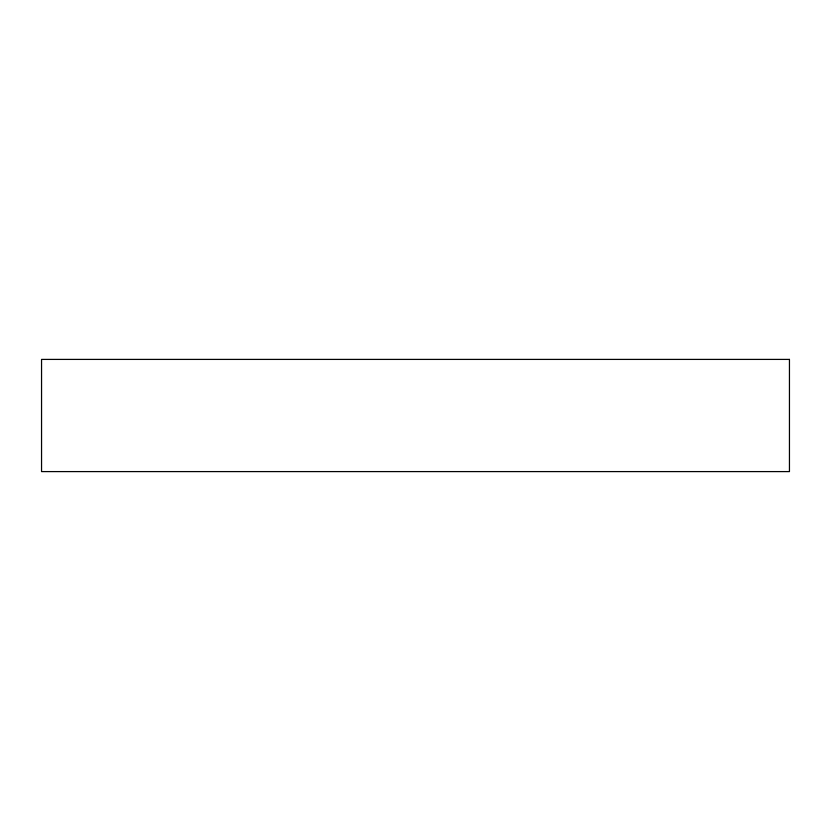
<?xml version="1.0" encoding="UTF-8"?>
<svg xmlns="http://www.w3.org/2000/svg" width="831" height="831" viewBox="0 0 831 831"><rect width="100%" height="100%" fill="white"/><g stroke="black" fill="none" stroke-linecap="round" stroke-linejoin="round"><path stroke-width="1.25" d="M789.45 359.408L41.55 359.408L41.55 471.593L789.45 471.593L789.45 359.408"/></g></svg>
